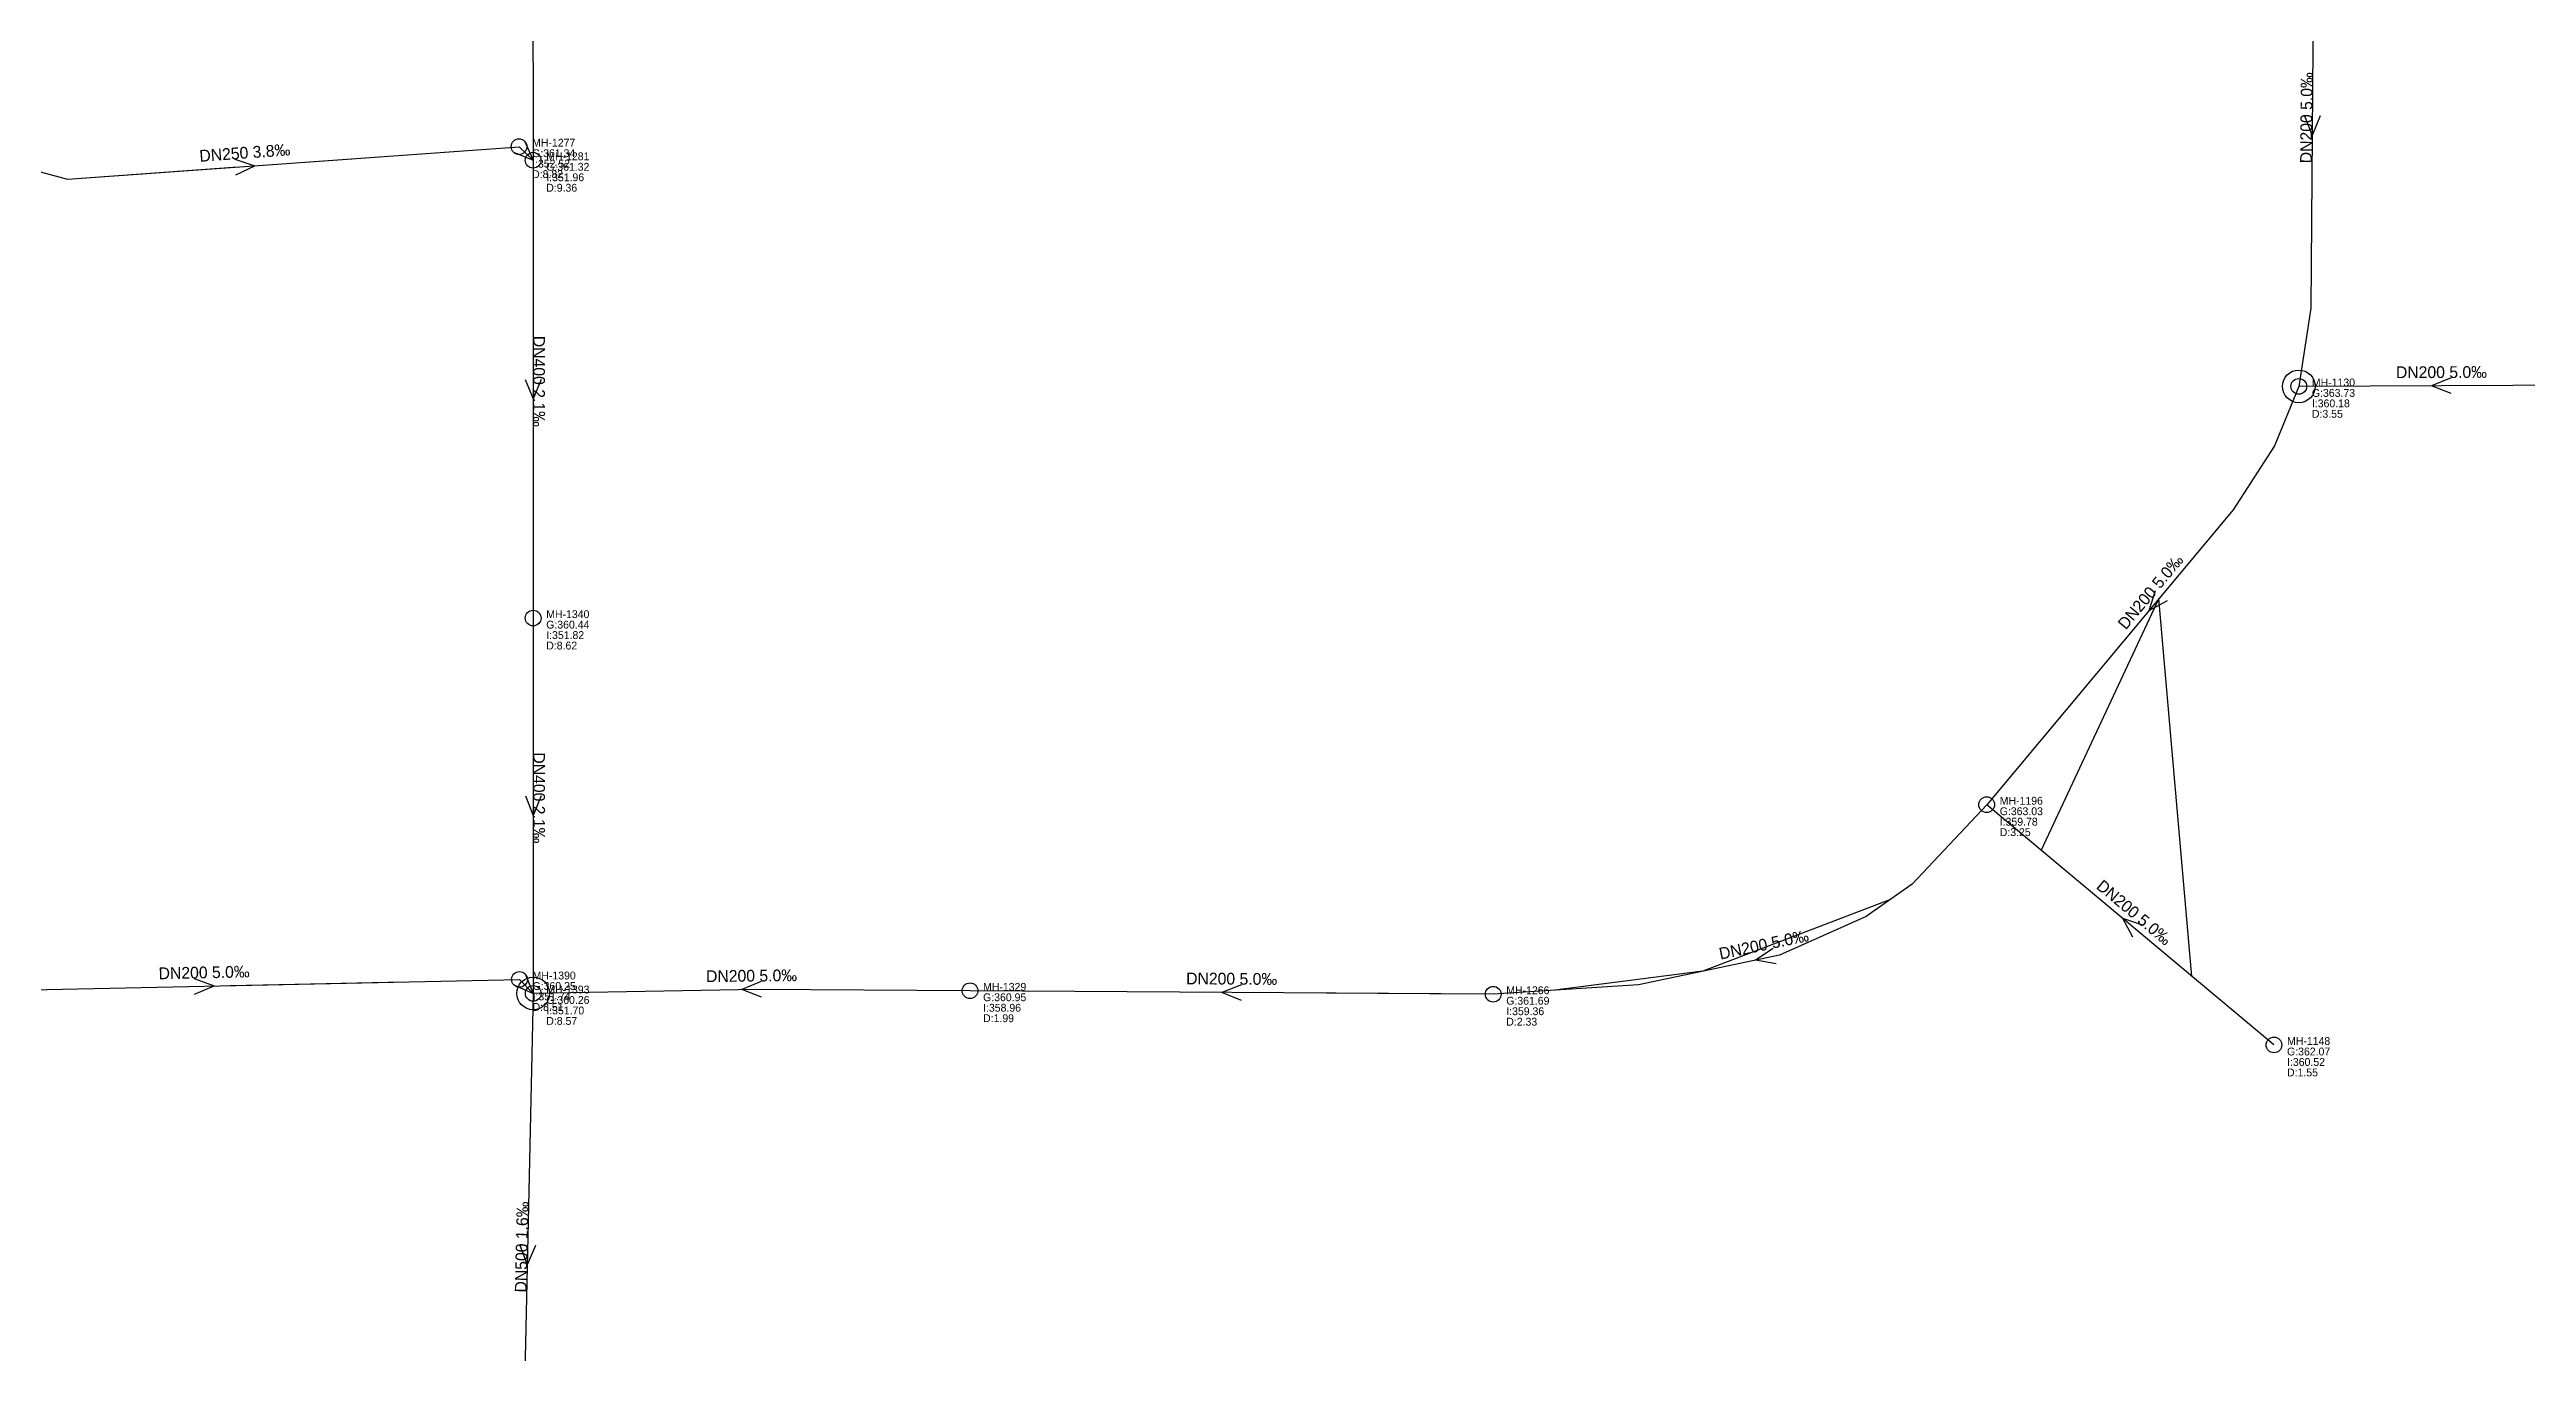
# Model space of a CAD drawing. Header units: metres. Extents: x 449901 to 451990, y 2566737 to 2570846.
# Drawn here: x 450898.7 to 451277.5, y 2568846.4 to 2569045.6 of the extents above; entities that cross this region are included whole.
import ezdxf
from ezdxf.enums import TextEntityAlignment as Align

# ---------------------------------------------------------------- set-up
doc = ezdxf.new("R2010")
doc.units = ezdxf.units.M
for name, color, linetype in [('SEW-DROP', 6, 'Continuous'), ('SEW-LABEL', 2, 'Continuous'), ('SEW-MH', 7, 'Continuous'), ('SEW-MH-LABEL', 8, 'Continuous'), ('SEW-PIPE-DN200', 3, 'Continuous'), ('SEW-PIPE-DN250', 4, 'Continuous'), ('SEW-PIPE-DN315', 5, 'Continuous'), ('SEW-PIPE-DN400', 6, 'Continuous'), ('SEW-PIPE-DN500', 1, 'Continuous'), ('SEW-RIDER', 8, 'Continuous')]:
    doc.layers.add(name, color=color, linetype=linetype)

msp = doc.modelspace()

# ---------------------------------------------------------------- linework, layer by layer
at = {"layer": 'SEW-DROP'}
for centre in [(451242.65, 2568994.13), (450972.67, 2568901.31)]:
    msp.add_circle(centre, 2.5, dxfattribs=at)
at = {"layer": 'SEW-LABEL'}
for p, q in [((451243.51, 2569035.5), (451244.69, 2569032.49)), ((451245.91, 2569035.48), (451244.69, 2569032.49)), ((450969.67, 2569029.92), (450972.66, 2569028.7)), ((450971.33, 2569031.65), (450972.66, 2569028.7)), ((450927.04, 2569028.85), (450930.12, 2569027.87)), ((450927.22, 2569026.46), (450930.12, 2569027.87)), ((450971.46, 2568995.2), (450972.66, 2568992.2)), ((450973.86, 2568995.2), (450972.66, 2568992.2)), ((451265.95, 2568995.42), (451262.96, 2568994.2)), ((451265.96, 2568993.02), (451262.96, 2568994.2)), ((451220.7, 2568962.86), (451219.7, 2568959.79)), ((451222.54, 2568961.32), (451219.7, 2568959.79)), ((450971.47, 2568931.5), (450972.67, 2568928.51)), ((450973.87, 2568931.5), (450972.67, 2568928.51)), ((451217.27, 2568909.92), (451215.74, 2568912.76)), ((451218.81, 2568911.76), (451215.74, 2568912.76)), ((451162.25, 2568908.18), (451159.56, 2568906.39)), ((450971.43, 2568904.29), (450972.67, 2568901.31)), ((451162.74, 2568905.83), (451159.56, 2568906.39)), ((450920.84, 2568903.59), (450923.86, 2568902.45)), ((450920.89, 2568901.19), (450923.86, 2568902.45)), ((450969.71, 2568902.61), (450972.67, 2568901.31)), ((451007.55, 2568903.13), (451004.56, 2568901.9)), ((451007.58, 2568900.73), (451004.56, 2568901.9)), ((451080.97, 2568902.65), (451077.96, 2568901.47)), ((451080.95, 2568900.25), (451077.96, 2568901.47)), ((450970.63, 2568862.84), (450971.76, 2568859.82)), ((450973.03, 2568862.79), (450971.76, 2568859.82))]:
    msp.add_line(p, q, dxfattribs=at)
at = {"layer": 'SEW-MH'}
for centre in [(450970.5, 2569030.78), (450972.66, 2569028.7), (451242.65, 2568994.13), (450972.66, 2568958.7), (451194.92, 2568930.17), (450970.57, 2568903.45), (450972.67, 2568901.31), (451039.46, 2568901.72), (451119.46, 2568901.19), (451238.85, 2568893.43)]:
    msp.add_circle(centre, 1.2, dxfattribs=at)
at = {"layer": 'SEW-PIPE-DN200'}
for points in [[(451244.96, 2569073.99), (451244.97, 2569066.02), (451244.47, 2569006.08), (451242.65, 2568994.13)], [(450970.5, 2569030.78), (450972.66, 2569028.7)], [(451242.65, 2568994.13), (451238.92, 2568985.06), (451232.63, 2568975.25), (451194.92, 2568930.17)], [(451286.27, 2568994.29), (451242.65, 2568994.13)], [(451194.92, 2568930.17), (451183.53, 2568918.02), (451176.48, 2568913.05), (451163.25, 2568907.17), (451141.67, 2568902.63), (451119.46, 2568901.19)], [(451238.85, 2568893.43), (451194.92, 2568930.17)], [(450874.16, 2568901.39), (450970.57, 2568903.45)], [(450970.57, 2568903.45), (450972.67, 2568901.31)], [(451039.46, 2568901.72), (451006.9, 2568901.93), (450972.67, 2568901.31)], [(451119.46, 2568901.19), (451119.46, 2568901.19), (451039.46, 2568901.72)]]:
    msp.add_lwpolyline(points, dxfattribs=at)
at = {"layer": 'SEW-PIPE-DN250'}
msp.add_lwpolyline([(450887.67, 2569030.71), (450891.41, 2569028.5), (450901.44, 2569025.81), (450970.5, 2569030.78)], dxfattribs=at)
at = {"layer": 'SEW-PIPE-DN315'}
msp.add_lwpolyline([(450972.55, 2569088.7), (450972.66, 2569028.7)], dxfattribs=at)
at = {"layer": 'SEW-PIPE-DN400'}
for points in [[(450972.66, 2569028.7), (450972.66, 2568958.7)], [(450972.66, 2568958.7), (450972.67, 2568901.31)]]:
    msp.add_lwpolyline(points, dxfattribs=at)
at = {"layer": 'SEW-PIPE-DN500'}
msp.add_lwpolyline([(450972.67, 2568901.31), (450971.15, 2568831.65), (450971.29, 2568821.32)], dxfattribs=at)
at = {"layer": 'SEW-RIDER'}
for points in [[(450937.8, 2569028.43), (450952.75, 2569029.5)], [(450901.44, 2569025.81), (450901.44, 2569025.81), (450927.5, 2569027.68)], [(450972.66, 2569025.73), (450972.66, 2569005.73), (450972.66, 2569002.73)], [(451226.31, 2568903.92), (451221.27, 2568961.68), (451203.25, 2568923.2)], [(451180.21, 2568915.68), (451151.54, 2568904.71), (451128.89, 2568901.8)], [(450926.31, 2568902.51), (450936.25, 2568902.72), (450952.81, 2568903.07)], [(451119.46, 2568901.19), (451109.74, 2568901.26), (451093.92, 2568901.36)], [(451232.88, 2568898.43), (451232.66, 2568898.61), (451232.45, 2568898.78)]]:
    msp.add_lwpolyline(points, dxfattribs=at)

# ---------------------------------------------------------------- texts
at = {"layer": 'SEW-LABEL'}
for s, rotation, p in [('DN200 5.0‰', 89.5237, (451244.7, 2569035.19)), ('DN250 3.8‰', 4.1212, (450928.63, 2569028.96)), ('DN400 2.1‰', -89.9978, (450972.66, 2568994.9)), ('DN200 5.0‰', 0.2137, (451264.46, 2568995.41)), ('DN200 5.0‰', 50.0865, (451220.66, 2568962.14)), ('DN400 2.1‰', -89.9978, (450972.67, 2568931.21)), ('DN200 5.0‰', 320.096, (451216.89, 2568913)), ('DN200 5.0‰', 11.8727, (451161.02, 2568907.9)), ('DN200 5.0‰', 1.225, (450922.36, 2568903.62)), ('DN200 5.0‰', 0.6319, (451006.06, 2568903.12)), ('DN200 5.0‰', 359.6236, (451079.46, 2568902.66)), ('DN500 1.6‰', 88.7549, (450971.8, 2568862.52))]:
    msp.add_text(s, height=1.8, rotation=rotation, dxfattribs=at).set_placement(p, align=Align.CENTER)
at = {"layer": 'SEW-MH-LABEL'}
for s, p in [('G:361.34', (450972.5, 2569029.18)), ('MH-1277', (450972.5, 2569030.78)), ('MH-1281', (450974.66, 2569028.7)), ('D:8.82', (450972.5, 2569025.98)), ('I:352.52', (450972.5, 2569027.58)), ('G:361.32', (450974.66, 2569027.1)), ('I:351.96', (450974.66, 2569025.5)), ('D:9.36', (450974.66, 2569023.9)), ('MH-1130', (451244.65, 2568994.13)), ('G:363.73', (451244.65, 2568992.53)), ('I:360.18', (451244.65, 2568990.93)), ('D:3.55', (451244.65, 2568989.33)), ('G:360.44', (450974.66, 2568957.1)), ('MH-1340', (450974.66, 2568958.7)), ('D:8.62', (450974.66, 2568953.9)), ('I:351.82', (450974.66, 2568955.5)), ('MH-1196', (451196.92, 2568930.17)), ('G:363.03', (451196.92, 2568928.57)), ('I:359.78', (451196.92, 2568926.97)), ('D:3.25', (451196.92, 2568925.37)), ('MH-1390', (450972.57, 2568903.45)), ('G:360.25', (450972.57, 2568901.85)), ('I:351.74', (450972.57, 2568900.25)), ('G:360.26', (450974.67, 2568899.71)), ('MH-1393', (450974.67, 2568901.31)), ('G:360.95', (451041.46, 2568900.12)), ('MH-1329', (451041.46, 2568901.72)), ('G:361.69', (451121.46, 2568899.59)), ('MH-1266', (451121.46, 2568901.19)), ('D:8.51', (450972.57, 2568898.65)), ('D:8.57', (450974.67, 2568896.51)), ('I:351.70', (450974.67, 2568898.11)), ('D:1.99', (451041.46, 2568896.92)), ('I:358.96', (451041.46, 2568898.52)), ('D:2.33', (451121.46, 2568896.39)), ('I:359.36', (451121.46, 2568897.99)), ('G:362.07', (451240.85, 2568891.83)), ('MH-1148', (451240.85, 2568893.43)), ('D:1.55', (451240.85, 2568888.63)), ('I:360.52', (451240.85, 2568890.23))]:
    msp.add_text(s, height=1.2, dxfattribs=at).set_placement(p)

doc.saveas('drawing.dxf')
